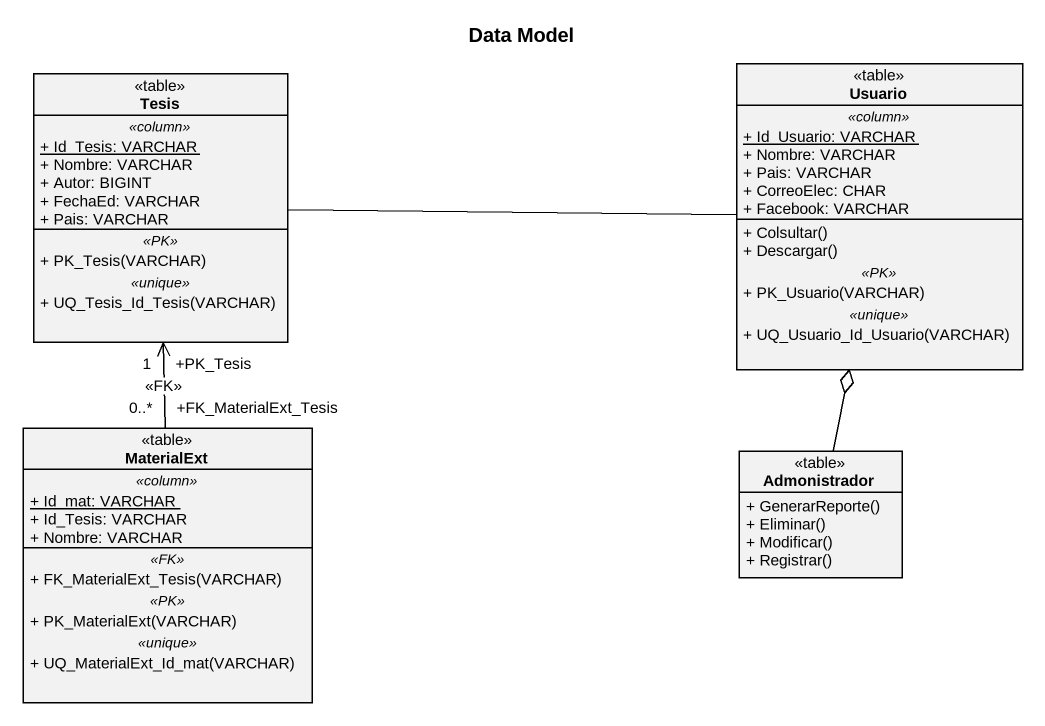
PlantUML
@startuml
title Data Model
hide circle
hide empty members
skinparam classAttributeIconSize 0
class Tesis <<table>> {
  .. <<column>> ..
  {static} + Id_Tesis: VARCHAR
  + Nombre: VARCHAR
  + Autor: BIGINT
  + FechaEd: VARCHAR
  + Pais: VARCHAR
  .. <<PK>> ..
  + PK_Tesis(VARCHAR)
  .. <<unique>> ..
  + UQ_Tesis_Id_Tesis(VARCHAR)
}
class Usuario <<table>> {
  .. <<column>> ..
  {static} + Id_Usuario: VARCHAR
  + Nombre: VARCHAR
  + Pais: VARCHAR
  + CorreoElec: CHAR
  + Facebook: VARCHAR
  --
  + Colsultar()
  + Descargar()
  .. <<PK>> ..
  + PK_Usuario(VARCHAR)
  .. <<unique>> ..
  + UQ_Usuario_Id_Usuario(VARCHAR)
}
class MaterialExt <<table>> {
  .. <<column>> ..
  {static} + Id_mat: VARCHAR
  + Id_Tesis: VARCHAR
  + Nombre: VARCHAR
  .. <<FK>> ..
  + FK_MaterialExt_Tesis(VARCHAR)
  .. <<PK>> ..
  + PK_MaterialExt(VARCHAR)
  .. <<unique>> ..
  + UQ_MaterialExt_Id_mat(VARCHAR)
}
class Admonistrador <<table>> {
  + GenerarReporte()
  + Eliminar()
  + Modificar()
  + Registrar()
}
Usuario -left- Tesis
MaterialExt "+FK_MaterialExt_Tesis\n0..*" -up-> "+PK_Tesis\n1" Tesis : <<FK>>
Admonistrador -up-o Usuario
@enduml
